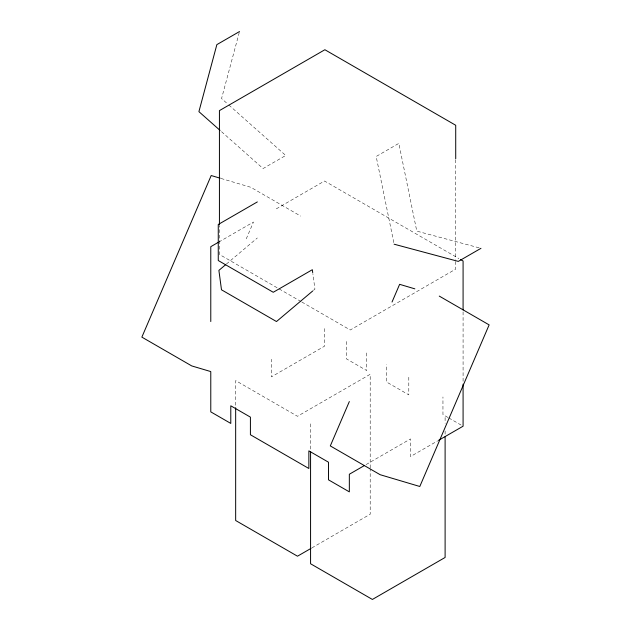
<?xml version="1.0" encoding="UTF-8"?>
<svg xmlns="http://www.w3.org/2000/svg" width="631" height="631" viewBox="0 0 631 631"><rect width="100%" height="100%" fill="white"/><g stroke="black" fill="none" stroke-linecap="round" stroke-linejoin="round"><path stroke-width="0.47" stroke-dasharray="3.15 2.37" d="M239.259 32.496L221.56 98.554L228.122 104.375M246.256 238.857L253.473 222.033L219.154 241.847M226.387 264.073L257.338 237.966M313.441 290.363L314.924 289.116L312.85 273.594M276.299 208.853L324.523 181.01L458.863 258.568M366.083 464.582L410.497 438.931L410.497 456.56L437.638 440.888M311.864 547.905L370.2 514.218L370.2 468.896M479.079 247.817L416.783 231.127L398.831 143.387L376.179 156.472L393.933 243.243M221.047 178.463L250.822 187.297L300.695 216.094M300.995 301.539L219.43 254.451L219.43 225.441M301.839 302.028L350.268 329.989L455.716 269.114L455.716 260.24M447.986 417.485L442.954 414.575L442.954 396.954M448.822 417.967L461.403 425.231M228.856 105.022L285.74 155.471L263.088 168.548L220.787 131.035M463.083 311.872L463.083 382.165M455.716 159.753L455.716 259.254M445.107 417.541L445.107 423.314M445.107 431.005L445.107 434.846M408.801 377.235L408.801 394.856L386.637 382.063L386.637 364.442M370.2 467.91L370.2 374.293L297.485 416.279L235.663 380.588L235.663 406.735M366.714 352.942L366.714 370.563L346.529 358.913L346.529 341.284M324.523 328.577L324.523 346.198L271.409 376.865L271.409 359.244M310.57 423.835L310.57 449.446"/><path stroke-width="0.95" d="M349.337 401.545L330.305 445.92L380.177 474.717L419.804 486.485L489.135 324.886L439.255 296.089M392.032 302.028L399.628 284.329L414.859 288.848M225.638 264.704L218.894 270.391L221.489 289.795L276.481 321.542L312.708 290.986M239.512 31.55L216.859 44.627L198.907 111.64L220.053 130.388M257.338 201.92L218.263 224.478L218.263 260.524L273.255 292.271L312.329 269.713L312.716 272.624M218.31 242.328L210.778 246.682L210.778 321.55M480.964 248.322L458.311 261.4L394.13 244.205M364.41 465.544L349.337 474.244L349.337 491.864L328.483 479.828L328.483 462.207L308.859 450.873L308.859 468.494L250.412 434.751L250.412 417.13L230.788 405.804L230.788 423.425L210.778 411.869L210.778 371.58L191.745 365.925L141.865 337.128L211.196 175.536L220.148 178.194M438.482 440.399L463.083 426.201L463.083 384.121M311.012 548.394L297.485 556.203L235.663 520.512L235.663 407.721M460.551 259.546L463.083 261.005L463.083 309.924M455.716 158.767L455.716 125.269L324.878 49.731L219.43 110.614L219.43 224.47M445.107 436.794L445.107 557.465L372.393 599.45L310.57 563.759L310.57 451.41"/></g></svg>
